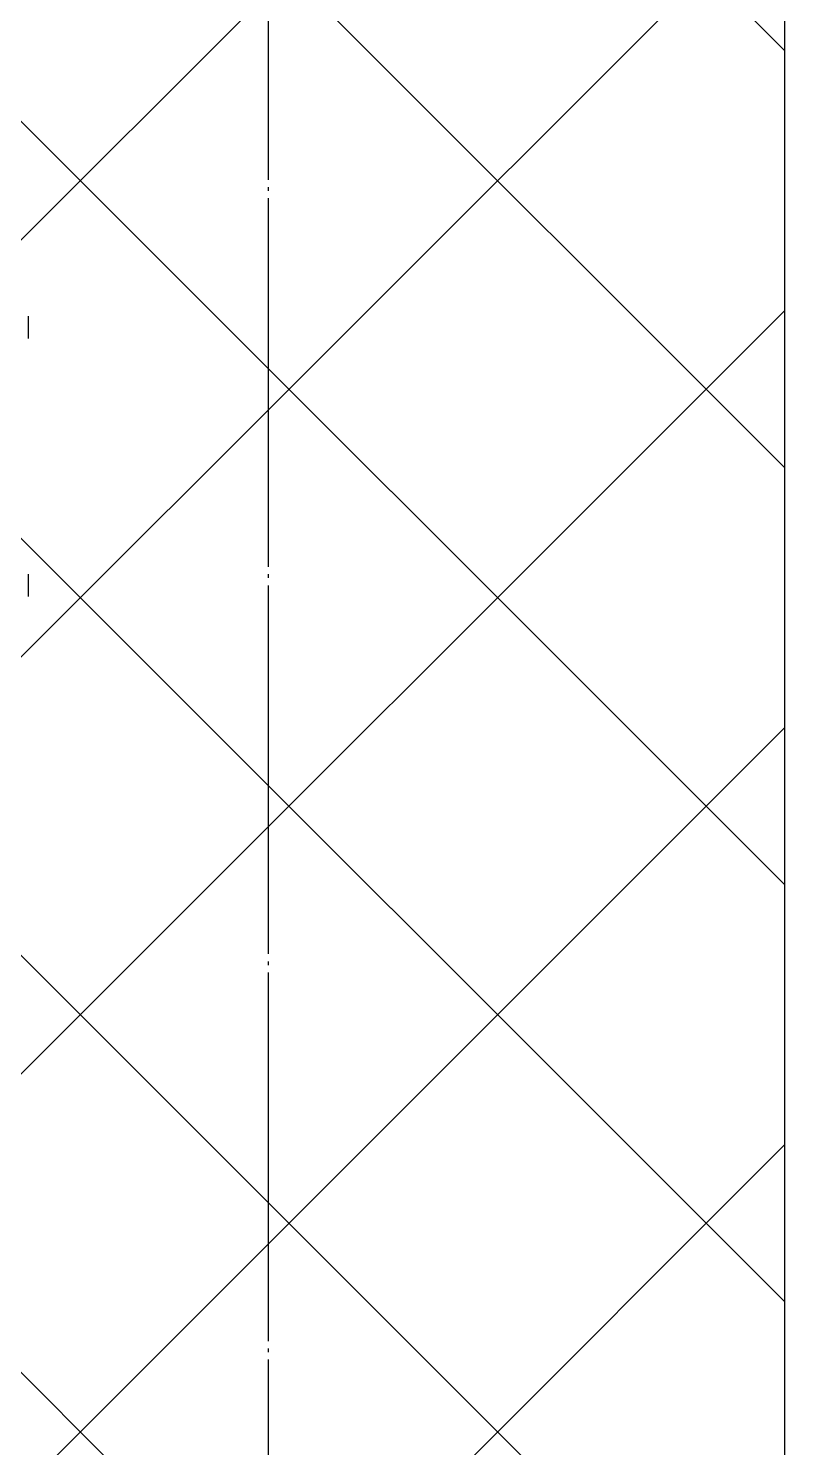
# Model space of a CAD drawing. Header units: millimetres. Extents: x 18456 to 179493, y -203649 to 469211.
# Drawn here: x 128798.8 to 128901.3, y 350937.9 to 351130.4 of the extents above; entities that cross this region are included whole.
import ezdxf

# ---------------------------------------------------------------- set-up
doc = ezdxf.new("R2010")
doc.units = ezdxf.units.MM
doc.linetypes.add('X-평면도(기본형)$0$CEN', pattern=[52.5, 50, -1, 0.5, -1])
for name, color, linetype, true_color in [('X-평면도(기본형)$0$40HAT', 9, 'Continuous', 0x808080), ('X-평면도(기본형)$0$CEN', 1, 'X-평면도(기본형)$0$CEN', 0xff0000), ('X-평면도(기본형)$0$FUR', 6, 'Continuous', 0xff00ff), ('X-평면도(기본형)$0$W2', 3, 'Continuous', 0x00ff00)]:
    doc.layers.add(name, color=color, linetype=linetype, true_color=true_color)

# ---------------------------------------------------------------- blocks, each defined once
blk = doc.blocks.new('X-평면도(기본형)$0$A$C5C7666B6')
at = {"layer": 'X-평면도(기본형)$0$FUR', "color": 8, "true_color": 0x808080}
for p, q in [((-47.5, 141.34), (-47.5, 144.38)), ((-47.5, 106.34), (-47.5, 109.38))]:
    blk.add_line(p, q, dxfattribs=at)

msp = doc.modelspace()

# ---------------------------------------------------------------- hatches: boundary and pattern name
at = {"layer": 'X-평면도(기본형)$0$40HAT'}
h = msp.add_hatch(dxfattribs=at)
h.set_pattern_fill('H3', color=256, scale=40, style=0, pattern_type=2)
h.set_pattern_definition([(315, (-174175.336, 75338.112), (28.2842712, 28.2842712), []), (45, (-174175.336, 75338.112), (-28.2842712, 28.2842712), [])])
h.paths.add_polyline_path([(127461.28, 351542.39), (127461.28, 351632.39), (128791.28, 351632.39), (128791.28, 351682.39), (128901.28, 351682.39), (128901.28, 349452.39), (128221.28, 349452.39), (128221.28, 349572.39), (127561.28, 349572.39), (127561.28, 349662.39), (128791.28, 349662.39), (128791.28, 351542.39), (127461.28, 351542.39)], flags=0)

# ---------------------------------------------------------------- linework, layer by layer
at = {"layer": 'X-평면도(기본형)$0$CEN'}
msp.add_line((128831.28, 355097.39), (128831.28, 349342.39), dxfattribs=at)
at = {"layer": 'X-평면도(기본형)$0$W2'}
msp.add_line((128901.28, 351682.39), (128901.28, 349452.39), dxfattribs=at)

# ---------------------------------------------------------------- block references
at = {"layer": 'X-평면도(기본형)$0$FUR', "xscale": -1}
msp.add_blockref('X-평면도(기본형)$0$A$C5C7666B6', (128751.28, 350947.03), dxfattribs=at)

doc.saveas('drawing.dxf')
